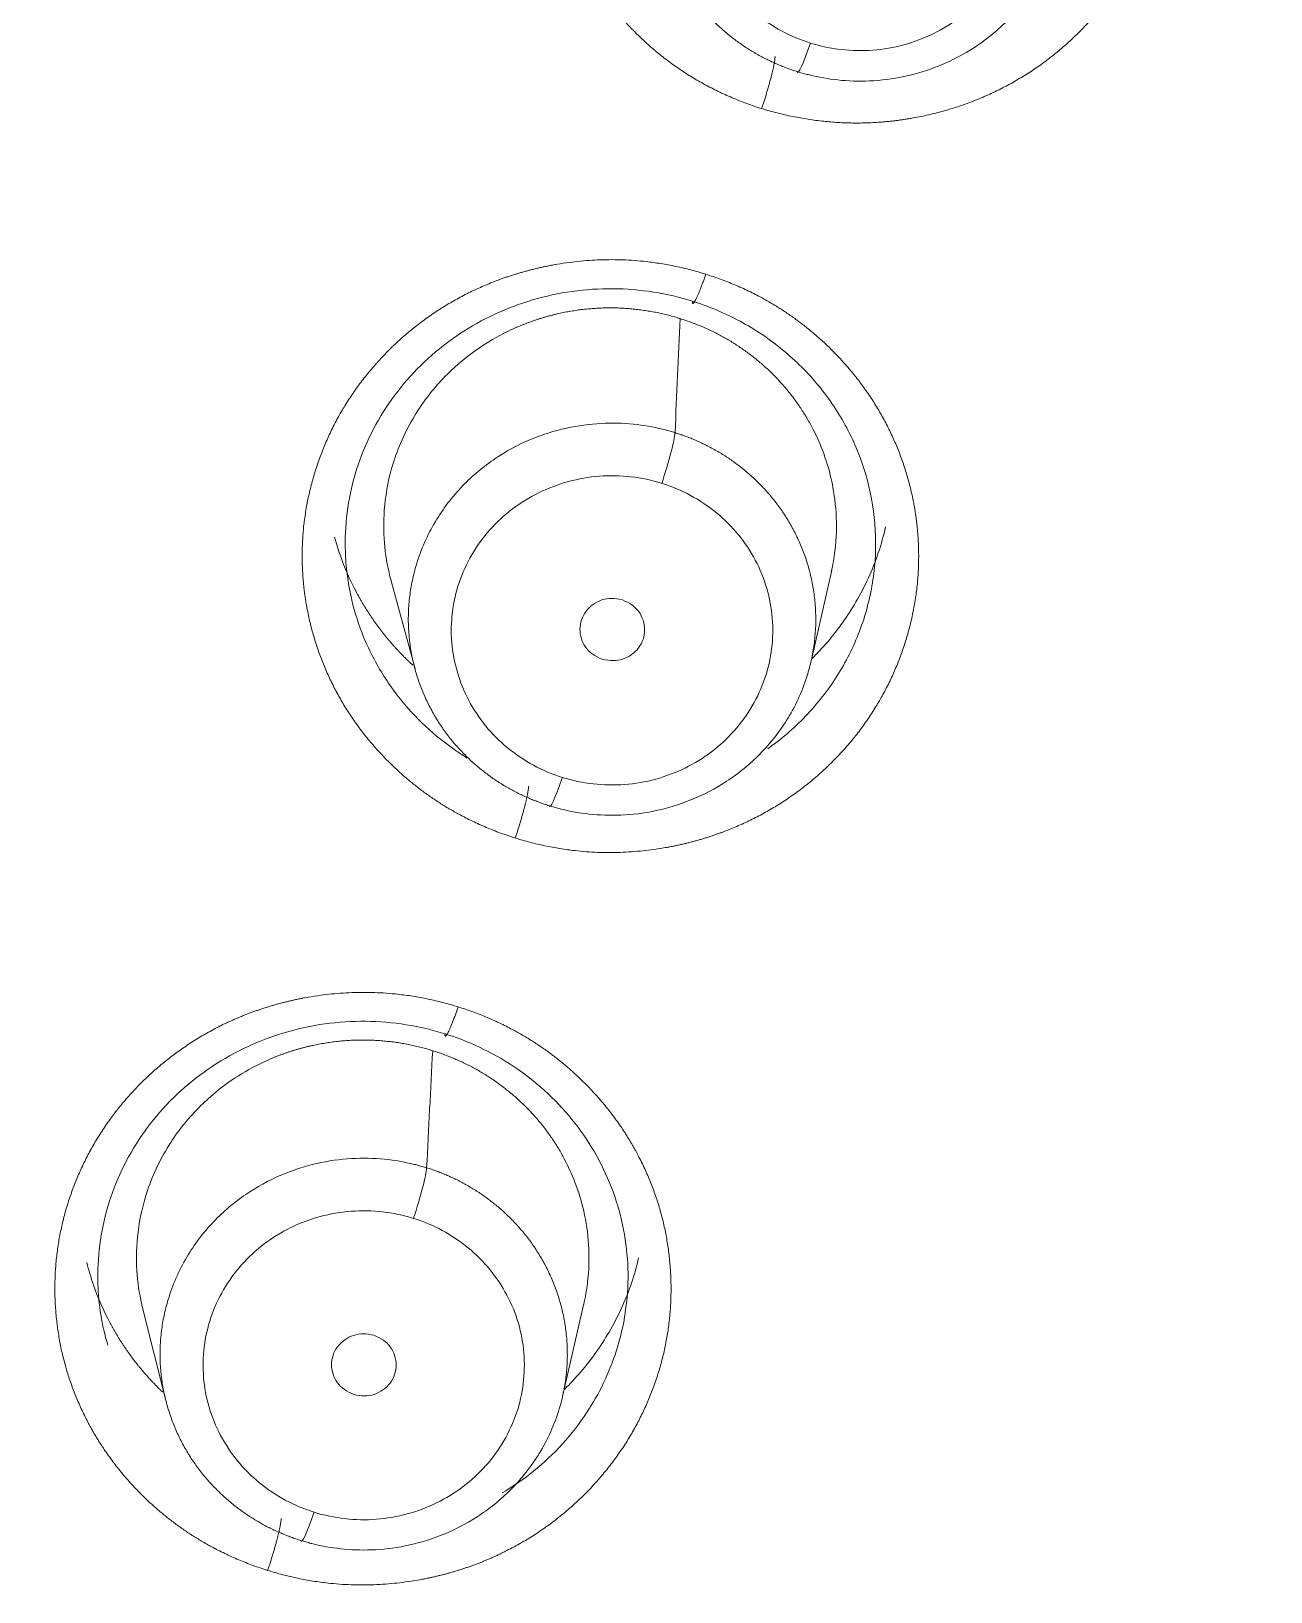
# Model space of a CAD drawing. Extents: x 6534 to 7663, y 0 to 827.
# Drawn here: x 7111.2 to 7119.83, y 561.95 to 572.82 of the extents above; entities that cross this region are included whole.
import ezdxf

# ---------------------------------------------------------------- set-up
doc = ezdxf.new("R2010")
doc.units = 0
doc.header["$LTSCALE"] = 30
doc.header["$MEASUREMENT"] = 0
doc.layers.add('1', color=7, linetype='CONTINUOUS')

msp = doc.modelspace()

# ---------------------------------------------------------------- linework, layer by layer
at = {"layer": '1', "color": 7, "linetype": 'Continuous', "lineweight": 18}
for p, q in [((7116.629, 568.429), (7116.773, 569.064)), ((7113.7, 569.005), (7113.871, 568.375)), ((7111.973, 563.927), (7112.135, 563.282)), ((7114.898, 563.308), (7115.047, 563.956))]:
    msp.add_line(p, q, dxfattribs=at)
for centre, major_axis, ratio, start_param, end_param in [((7103.394, 533.921), (62.577, 0), 0.961466, 0, 3.141593), ((7103.394, 533.307), (-60.5, 0), 0.961466, 2.420581, 4.712389), ((7103.394, 533.445), (60, 0), 0.961466, 4.72417, 7.853982), ((7103.394, 533.445), (-59.925, 0), 0.961466, 1.570796, 4.712389), ((7116.625, 572.816), (-0.09, -0.286), 0.085122, 6.115245, 7.588135), ((7115.589, 569.75), (0.089, 0.286), 0.08496, 4.446996, 5.972592), ((7114.897, 567.703), (-0.089, -0.286), 0.085009, 6.097638, 7.588337), ((7113.86, 564.632), (0.089, 0.286), 0.084931, 4.446928, 5.963911), ((7113.168, 562.586), (-0.089, -0.286), 0.084982, 6.088857, 7.588386)]:
    msp.add_ellipse(centre, major_axis=major_axis, ratio=ratio, start_param=start_param, end_param=end_param, dxfattribs=at)
at = {"layer": '1', "color": 7, "linetype": 'Continuous', "lineweight": 13}
for centre, major_axis, start_param, end_param in [((7103.394, 533.601), (61.963, 0), 0.423959, 1.570796), ((7103.394, 533.307), (-59.425, 0), 1.570796, 4.70194), ((7103.394, 533.307), (-57.948, 0), 1.579187, 4.712389), ((7103.394, 533.352), (57.403, 0), 4.721079, 7.853982)]:
    msp.add_ellipse(centre, major_axis=major_axis, ratio=0.961466, start_param=start_param, end_param=end_param, dxfattribs=at)
at = {"layer": '1', "color": 7, "linetype": 'Continuous', "lineweight": 18}
for points, knots in [([(7162.466, 559.736), (7161.796, 561.514), (7160.382, 564.782), (7157.985, 569.178), (7155.644, 572.778), (7153.422, 575.751), (7150.779, 578.903), (7147.145, 582.654), (7141.876, 587.1), (7135.646, 591.181), (7128.661, 594.628), (7121.183, 597.282), (7112.632, 599.126), (7106.586, 599.565), (7103.394, 599.567)], [0, 0, 0, 0, 0.07653, 0.143833, 0.201258, 0.248805, 0.292455, 0.365644, 0.456731, 0.565701, 0.659195, 0.762747, 0.87635, 1, 1, 1, 1]), ([(7166.294, 539.074), (7166.294, 540.248), (7166.258, 541.41), (7166.12, 543.707), (7166.018, 544.842), (7165.75, 547.082), (7165.585, 548.187), (7165.197, 550.363), (7164.975, 551.435), (7164.475, 553.544), (7164.199, 554.581), (7163.597, 556.617), (7163.271, 557.616), (7162.575, 559.575), (7161.835, 561.496), (7160.604, 564.256), (7159.265, 566.892), (7157.831, 569.404), (7156.313, 571.788), (7154.724, 574.047), (7153.075, 576.18), (7151.377, 578.188), (7150.219, 579.446), (7149.343, 580.359), (7148.903, 580.808), (7148.387, 581.319), (7148.129, 581.571), (7147.999, 581.696), (7147.935, 581.759), (7147.902, 581.79), (7147.886, 581.805), (7147.878, 581.813), (7147.874, 581.817), (7147.872, 581.819), (7147.871, 581.82), (7147.871, 581.82), (7147.87, 581.821), (7147.87, 581.821), (7146.369, 583.264), (7144.797, 584.628), (7141.532, 587.19), (7139.839, 588.386), (7136.351, 590.604), (7134.557, 591.624), (7130.886, 593.484), (7129.01, 594.323), (7125.197, 595.814), (7123.26, 596.467), (7119.345, 597.585), (7117.367, 598.05), (7113.39, 598.792), (7111.39, 599.069), (7107.389, 599.438), (7105.388, 599.529), (7103.394, 599.529)], [0, 0, 0, 0, 0.03125, 0.03125, 0.0625, 0.0625, 0.09375, 0.09375, 0.125, 0.125, 0.15625, 0.15625, 0.1875, 0.1875, 0.21875, 0.25, 0.28125, 0.3125, 0.34375, 0.375, 0.40625, 0.4375, 0.46875, 0.46875, 0.484375, 0.492187, 0.496094, 0.498047, 0.499023, 0.499512, 0.499756, 0.499878, 0.499939, 0.499969, 0.499985, 0.499992, 0.499992, 0.5, 0.5, 0.5625, 0.5625, 0.625, 0.625, 0.6875, 0.6875, 0.75, 0.75, 0.8125, 0.8125, 0.875, 0.875, 0.9375, 0.9375, 1, 1, 1, 1]), ([(7117.411, 575.138), (7117.405, 575.14), (7117.394, 575.143), (7117.377, 575.148), (7117.36, 575.153), (7117.343, 575.158), (7117.266, 575.177), (7117.119, 575.203), (7116.894, 575.209), (7116.652, 575.177), (7116.4, 575.098), (7116.151, 574.964), (7115.921, 574.772), (7115.728, 574.521), (7115.633, 574.306), (7115.593, 574.163), (7115.58, 574.107), (7115.57, 574.052), (7115.562, 573.997), (7115.556, 573.942), (7115.553, 573.887), (7115.552, 573.833), (7115.553, 573.779), (7115.556, 573.726), (7115.562, 573.673), (7115.569, 573.622), (7115.579, 573.571), (7115.59, 573.521), (7115.603, 573.472), (7115.618, 573.423), (7115.634, 573.376), (7115.652, 573.33), (7115.672, 573.286), (7115.693, 573.242), (7115.715, 573.199), (7115.738, 573.158), (7115.763, 573.118), (7115.789, 573.079), (7115.815, 573.042), (7115.843, 573.006), (7115.872, 572.971), (7115.901, 572.937), (7115.932, 572.905), (7115.962, 572.874), (7115.994, 572.844), (7116.026, 572.816), (7116.058, 572.789), (7116.091, 572.763), (7116.125, 572.738), (7116.158, 572.715), (7116.192, 572.693), (7116.226, 572.672), (7116.26, 572.652), (7116.294, 572.634), (7116.329, 572.616), (7116.363, 572.6), (7116.397, 572.585), (7116.431, 572.571), (7116.465, 572.558), (7116.499, 572.546), (7116.522, 572.539), (7116.533, 572.535)], [0, 0, 0, 0, 0.003927, 0.007866, 0.011819, 0.015784, 0.019761, 0.065641, 0.115909, 0.170562, 0.229596, 0.293008, 0.360794, 0.432949, 0.509466, 0.522824, 0.536063, 0.549181, 0.56218, 0.575059, 0.587818, 0.600457, 0.612977, 0.625376, 0.637656, 0.649816, 0.661856, 0.673777, 0.685577, 0.697258, 0.708819, 0.72026, 0.731582, 0.742784, 0.753866, 0.764828, 0.775671, 0.786394, 0.796997, 0.80748, 0.817844, 0.828089, 0.838213, 0.848218, 0.858103, 0.867869, 0.877515, 0.887041, 0.896448, 0.905735, 0.914902, 0.92395, 0.932878, 0.941687, 0.950376, 0.958946, 0.967396, 0.975726, 0.983937, 0.992028, 1, 1, 1, 1]), ([(7116.533, 572.535), (7116.539, 572.533), (7116.55, 572.53), (7116.567, 572.525), (7116.584, 572.52), (7116.601, 572.516), (7116.677, 572.497), (7116.821, 572.471), (7117.043, 572.464), (7117.284, 572.495), (7117.536, 572.572), (7117.786, 572.704), (7118.018, 572.896), (7118.214, 573.149), (7118.311, 573.367), (7118.351, 573.511), (7118.364, 573.566), (7118.374, 573.622), (7118.382, 573.677), (7118.388, 573.733), (7118.391, 573.787), (7118.392, 573.842), (7118.391, 573.896), (7118.387, 573.949), (7118.382, 574.002), (7118.374, 574.053), (7118.365, 574.104), (7118.354, 574.154), (7118.34, 574.204), (7118.326, 574.252), (7118.309, 574.299), (7118.291, 574.345), (7118.271, 574.39), (7118.25, 574.433), (7118.228, 574.476), (7118.205, 574.517), (7118.18, 574.557), (7118.154, 574.596), (7118.127, 574.633), (7118.099, 574.669), (7118.071, 574.704), (7118.041, 574.738), (7118.011, 574.77), (7117.98, 574.801), (7117.949, 574.831), (7117.917, 574.859), (7117.884, 574.886), (7117.851, 574.912), (7117.818, 574.936), (7117.785, 574.959), (7117.751, 574.981), (7117.717, 575.002), (7117.683, 575.022), (7117.649, 575.04), (7117.614, 575.057), (7117.58, 575.074), (7117.546, 575.089), (7117.512, 575.103), (7117.478, 575.116), (7117.445, 575.128), (7117.422, 575.135), (7117.411, 575.138)], [0, 0, 0, 0, 0.004015, 0.007996, 0.011942, 0.015855, 0.019734, 0.064711, 0.114332, 0.168596, 0.227502, 0.291049, 0.359234, 0.432056, 0.509512, 0.522904, 0.536174, 0.549324, 0.562352, 0.575259, 0.588045, 0.600709, 0.613253, 0.625675, 0.637976, 0.650156, 0.662214, 0.674151, 0.685967, 0.697662, 0.709235, 0.720687, 0.732018, 0.743227, 0.754315, 0.765282, 0.776127, 0.786851, 0.797454, 0.807935, 0.818295, 0.828533, 0.838651, 0.848646, 0.858521, 0.868274, 0.877905, 0.887415, 0.896804, 0.906072, 0.915218, 0.924242, 0.933145, 0.941927, 0.950588, 0.959127, 0.967544, 0.97584, 0.984015, 0.992068, 1, 1, 1, 1]), ([(7113.586, 568.443), (7113.549, 568.513), (7113.442, 568.752), (7113.357, 569.191), (7113.426, 569.739), (7113.665, 570.24), (7114.05, 570.649), (7114.546, 570.926), (7115.106, 571.047), (7115.533, 571.012), (7115.76, 570.95), (7115.803, 570.936)], [0, 0, 0, 0, 0.0562, 0.186491, 0.316809, 0.44711, 0.577443, 0.707677, 0.838003, 0.968648, 1, 1, 1, 1]), ([(7113.704, 568.992), (7113.699, 569.011), (7113.675, 569.106), (7113.648, 569.293), (7113.656, 569.562), (7113.726, 569.868), (7113.871, 570.169), (7114.078, 570.423), (7114.295, 570.603), (7114.45, 570.694), (7114.534, 570.734), (7114.554, 570.743), (7114.573, 570.752), (7114.593, 570.761), (7114.614, 570.769), (7114.634, 570.777), (7114.654, 570.785), (7114.675, 570.793), (7114.695, 570.8), (7114.716, 570.807), (7114.736, 570.813), (7114.757, 570.82), (7114.778, 570.826), (7114.799, 570.832), (7114.82, 570.837), (7114.841, 570.843), (7114.862, 570.848), (7114.883, 570.852), (7114.904, 570.857), (7114.925, 570.861), (7114.946, 570.865), (7114.967, 570.868), (7114.989, 570.872), (7115.01, 570.875), (7115.031, 570.878), (7115.052, 570.88), (7115.074, 570.882), (7115.095, 570.884), (7115.116, 570.886), (7115.138, 570.887), (7115.159, 570.888), (7115.18, 570.889), (7115.201, 570.889), (7115.223, 570.89), (7115.244, 570.89), (7115.265, 570.889), (7115.286, 570.889), (7115.307, 570.888), (7115.328, 570.887), (7115.349, 570.885), (7115.37, 570.884), (7115.391, 570.882), (7115.412, 570.879), (7115.433, 570.877), (7115.454, 570.874), (7115.475, 570.871), (7115.495, 570.868), (7115.516, 570.864), (7115.536, 570.861), (7115.557, 570.857), (7115.577, 570.852), (7115.597, 570.848), (7115.617, 570.843), (7115.638, 570.838), (7115.658, 570.833), (7115.677, 570.827), (7115.697, 570.821), (7115.71, 570.817), (7115.717, 570.815)], [0, 0, 0, 0, 0.0175, 0.090945, 0.173657, 0.265621, 0.378999, 0.477952, 0.562465, 0.632527, 0.639069, 0.645603, 0.65213, 0.65865, 0.665163, 0.671668, 0.678166, 0.684657, 0.691141, 0.697617, 0.704086, 0.710548, 0.717003, 0.72345, 0.72989, 0.736323, 0.742749, 0.749168, 0.755579, 0.761983, 0.76838, 0.774769, 0.781152, 0.787527, 0.793895, 0.800256, 0.806609, 0.812956, 0.819295, 0.825627, 0.831951, 0.838269, 0.844579, 0.850882, 0.857178, 0.863467, 0.869749, 0.876023, 0.88229, 0.88855, 0.894803, 0.901048, 0.907286, 0.913518, 0.919742, 0.925958, 0.932168, 0.93837, 0.944566, 0.950754, 0.956935, 0.963108, 0.969275, 0.975434, 0.981586, 0.987731, 0.993869, 1, 1, 1, 1]), ([(7115.803, 570.936), (7115.918, 570.9), (7116.029, 570.853), (7116.24, 570.74), (7116.34, 570.673), (7116.523, 570.522), (7116.608, 570.438), (7116.757, 570.256), (7116.823, 570.157), (7116.933, 569.95), (7116.977, 569.842), (7117.043, 569.618), (7117.064, 569.503), (7117.083, 569.272), (7117.081, 569.155), (7117.052, 568.924), (7117.026, 568.81), (7116.989, 568.7)], [0, 0, 0, 0, 0.125, 0.125, 0.25, 0.25, 0.375, 0.375, 0.5, 0.5, 0.625, 0.625, 0.75, 0.75, 0.875, 0.875, 1, 1, 1, 1]), ([(7115.717, 570.815), (7115.729, 570.811), (7115.754, 570.804), (7115.79, 570.791), (7115.826, 570.777), (7115.862, 570.763), (7115.898, 570.747), (7115.933, 570.731), (7115.968, 570.713), (7116.002, 570.695), (7116.036, 570.676), (7116.07, 570.657), (7116.103, 570.636), (7116.136, 570.615), (7116.168, 570.592), (7116.199, 570.569), (7116.231, 570.545), (7116.261, 570.52), (7116.291, 570.495), (7116.32, 570.469), (7116.349, 570.441), (7116.377, 570.414), (7116.404, 570.385), (7116.431, 570.356), (7116.457, 570.326), (7116.482, 570.295), (7116.506, 570.264), (7116.53, 570.232), (7116.552, 570.199), (7116.574, 570.165), (7116.595, 570.132), (7116.615, 570.097), (7116.657, 570.021), (7116.716, 569.891), (7116.777, 569.691), (7116.811, 569.454), (7116.805, 569.236), (7116.781, 569.099), (7116.77, 569.051)], [0, 0, 0, 0, 0.016677, 0.033391, 0.050141, 0.066928, 0.083751, 0.10061, 0.117506, 0.134439, 0.151407, 0.168413, 0.185455, 0.202533, 0.219649, 0.2368, 0.253988, 0.271213, 0.288475, 0.305773, 0.323108, 0.340479, 0.357887, 0.375332, 0.392813, 0.410332, 0.427887, 0.445478, 0.463107, 0.480772, 0.498474, 0.516213, 0.533988, 0.61379, 0.707046, 0.813753, 0.933908, 1, 1, 1, 1]), ([(7115.682, 570.021), (7115.676, 570.022), (7115.665, 570.026), (7115.648, 570.031), (7115.631, 570.036), (7115.614, 570.04), (7115.536, 570.06), (7115.387, 570.086), (7115.161, 570.091), (7114.918, 570.058), (7114.666, 569.978), (7114.419, 569.845), (7114.19, 569.653), (7113.999, 569.403), (7113.904, 569.189), (7113.865, 569.047), (7113.852, 568.992), (7113.842, 568.937), (7113.834, 568.881), (7113.828, 568.826), (7113.825, 568.772), (7113.824, 568.718), (7113.825, 568.664), (7113.829, 568.611), (7113.834, 568.559), (7113.842, 568.507), (7113.851, 568.456), (7113.862, 568.406), (7113.875, 568.357), (7113.89, 568.309), (7113.907, 568.262), (7113.925, 568.216), (7113.944, 568.172), (7113.965, 568.128), (7113.987, 568.086), (7114.011, 568.044), (7114.035, 568.004), (7114.061, 567.966), (7114.088, 567.928), (7114.116, 567.892), (7114.144, 567.857), (7114.174, 567.824), (7114.204, 567.792), (7114.235, 567.761), (7114.266, 567.731), (7114.298, 567.703), (7114.331, 567.676), (7114.364, 567.65), (7114.397, 567.625), (7114.43, 567.602), (7114.464, 567.58), (7114.498, 567.559), (7114.532, 567.54), (7114.566, 567.521), (7114.601, 567.504), (7114.635, 567.488), (7114.669, 567.473), (7114.703, 567.459), (7114.737, 567.446), (7114.771, 567.434), (7114.794, 567.426), (7114.805, 567.423)], [0, 0, 0, 0, 0.00393, 0.007893, 0.011888, 0.015916, 0.019977, 0.066371, 0.117001, 0.171866, 0.230962, 0.294285, 0.361833, 0.433602, 0.509587, 0.522943, 0.536179, 0.549296, 0.562292, 0.575169, 0.587926, 0.600564, 0.613081, 0.625479, 0.637757, 0.649915, 0.661953, 0.673871, 0.68567, 0.697349, 0.708908, 0.720347, 0.731667, 0.742867, 0.753947, 0.764907, 0.775747, 0.786468, 0.797069, 0.80755, 0.817912, 0.828154, 0.838276, 0.848278, 0.85816, 0.867923, 0.877566, 0.88709, 0.896493, 0.905777, 0.914942, 0.923986, 0.932911, 0.941716, 0.950401, 0.958967, 0.967413, 0.975739, 0.983946, 0.992033, 1, 1, 1, 1]), ([(7114.805, 567.423), (7114.811, 567.421), (7114.822, 567.417), (7114.84, 567.412), (7114.857, 567.408), (7114.873, 567.403), (7114.948, 567.384), (7115.091, 567.359), (7115.311, 567.352), (7115.551, 567.381), (7115.802, 567.458), (7116.053, 567.589), (7116.287, 567.78), (7116.484, 568.033), (7116.582, 568.252), (7116.622, 568.396), (7116.635, 568.452), (7116.645, 568.507), (7116.653, 568.562), (7116.658, 568.618), (7116.662, 568.672), (7116.663, 568.726), (7116.661, 568.78), (7116.658, 568.833), (7116.652, 568.886), (7116.645, 568.937), (7116.635, 568.988), (7116.624, 569.038), (7116.611, 569.087), (7116.596, 569.135), (7116.58, 569.182), (7116.562, 569.228), (7116.542, 569.273), (7116.521, 569.317), (7116.499, 569.359), (7116.475, 569.4), (7116.451, 569.44), (7116.425, 569.479), (7116.398, 569.516), (7116.37, 569.552), (7116.342, 569.587), (7116.312, 569.621), (7116.282, 569.653), (7116.251, 569.684), (7116.22, 569.713), (7116.188, 569.742), (7116.155, 569.769), (7116.122, 569.794), (7116.089, 569.819), (7116.056, 569.842), (7116.022, 569.864), (7115.988, 569.885), (7115.954, 569.904), (7115.92, 569.923), (7115.885, 569.94), (7115.851, 569.956), (7115.817, 569.971), (7115.783, 569.985), (7115.749, 569.998), (7115.716, 570.01), (7115.693, 570.017), (7115.682, 570.021)], [0, 0, 0, 0, 0.004118, 0.008173, 0.012166, 0.016096, 0.019964, 0.064381, 0.113599, 0.167617, 0.226431, 0.29004, 0.358441, 0.431629, 0.509603, 0.522984, 0.536244, 0.549383, 0.562401, 0.575299, 0.588075, 0.600731, 0.613266, 0.62568, 0.637973, 0.650145, 0.662197, 0.674127, 0.685937, 0.697626, 0.709194, 0.720641, 0.731967, 0.743172, 0.754257, 0.76522, 0.776062, 0.786784, 0.797385, 0.807864, 0.818223, 0.828461, 0.838578, 0.848574, 0.858449, 0.868203, 0.877836, 0.887348, 0.89674, 0.90601, 0.915159, 0.924188, 0.933095, 0.941882, 0.950547, 0.959092, 0.967515, 0.975818, 0.984, 0.99206, 1, 1, 1, 1]), ([(7116.634, 568.446), (7116.673, 568.484), (7116.788, 568.607), (7116.958, 568.847), (7117.084, 569.123), (7117.135, 569.304), (7117.149, 569.365)], [0, 0, 0, 0, 0.151427, 0.468591, 0.821216, 1, 1, 1, 1]), ([(7113.311, 569.294), (7113.322, 569.252), (7113.363, 569.12), (7113.422, 568.986), (7113.474, 568.888), (7113.486, 568.868), (7113.497, 568.847), (7113.509, 568.827), (7113.522, 568.807), (7113.534, 568.787), (7113.547, 568.767), (7113.56, 568.747), (7113.573, 568.728), (7113.586, 568.709), (7113.6, 568.689), (7113.614, 568.671), (7113.628, 568.652), (7113.642, 568.633), (7113.656, 568.615), (7113.671, 568.597), (7113.686, 568.579), (7113.701, 568.561), (7113.717, 568.543), (7113.732, 568.526), (7113.748, 568.509), (7113.764, 568.492), (7113.78, 568.475), (7113.796, 568.458), (7113.813, 568.442), (7113.829, 568.426), (7113.844, 568.412), (7113.853, 568.404), (7113.856, 568.401)], [0, 0, 0, 0, 0.122262, 0.392898, 0.415242, 0.437561, 0.459854, 0.482123, 0.504365, 0.526583, 0.548775, 0.570942, 0.593083, 0.615199, 0.63729, 0.659355, 0.681395, 0.703409, 0.725398, 0.747361, 0.7693, 0.791212, 0.8131, 0.834962, 0.856798, 0.878609, 0.900395, 0.922155, 0.94389, 0.965599, 0.987283, 1, 1, 1, 1]), ([(7111.731, 563.667), (7111.69, 563.805), (7111.638, 564.13), (7111.704, 564.639), (7111.942, 565.14), (7112.327, 565.548), (7112.823, 565.825), (7113.383, 565.946), (7113.81, 565.91), (7114.036, 565.848), (7114.079, 565.835)], [0, 0, 0, 0, 0.112676, 0.254826, 0.396956, 0.539128, 0.681203, 0.82339, 0.965936, 1, 1, 1, 1]), ([(7111.975, 563.921), (7111.972, 563.931), (7111.952, 564.018), (7111.926, 564.195), (7111.934, 564.464), (7112.004, 564.77), (7112.149, 565.071), (7112.356, 565.325), (7112.573, 565.505), (7112.728, 565.595), (7112.811, 565.635), (7112.831, 565.645), (7112.851, 565.654), (7112.871, 565.662), (7112.891, 565.671), (7112.911, 565.679), (7112.932, 565.687), (7112.952, 565.694), (7112.973, 565.701), (7112.993, 565.708), (7113.014, 565.715), (7113.035, 565.721), (7113.055, 565.728), (7113.076, 565.733), (7113.097, 565.739), (7113.118, 565.744), (7113.139, 565.749), (7113.16, 565.754), (7113.181, 565.758), (7113.202, 565.763), (7113.223, 565.766), (7113.245, 565.77), (7113.266, 565.773), (7113.287, 565.776), (7113.308, 565.779), (7113.33, 565.782), (7113.351, 565.784), (7113.372, 565.786), (7113.393, 565.787), (7113.415, 565.789), (7113.436, 565.79), (7113.457, 565.79), (7113.479, 565.791), (7113.5, 565.791), (7113.521, 565.791), (7113.542, 565.791), (7113.563, 565.79), (7113.584, 565.789), (7113.606, 565.788), (7113.627, 565.787), (7113.648, 565.785), (7113.668, 565.783), (7113.689, 565.781), (7113.71, 565.779), (7113.731, 565.776), (7113.752, 565.773), (7113.772, 565.77), (7113.793, 565.766), (7113.813, 565.762), (7113.834, 565.758), (7113.854, 565.754), (7113.874, 565.749), (7113.895, 565.745), (7113.915, 565.74), (7113.935, 565.734), (7113.954, 565.729), (7113.974, 565.723), (7113.987, 565.719), (7113.994, 565.717)], [0, 0, 0, 0, 0.009193, 0.083251, 0.166652, 0.259385, 0.373721, 0.473511, 0.558735, 0.629379, 0.635976, 0.642566, 0.649148, 0.655723, 0.662291, 0.668852, 0.675405, 0.681952, 0.68849, 0.695022, 0.701546, 0.708063, 0.714573, 0.721076, 0.727571, 0.734059, 0.74054, 0.747013, 0.753479, 0.759938, 0.76639, 0.772834, 0.779271, 0.785701, 0.792124, 0.798539, 0.804947, 0.811348, 0.817742, 0.824128, 0.830507, 0.836879, 0.843243, 0.8496, 0.855951, 0.862293, 0.868629, 0.874957, 0.881278, 0.887592, 0.893898, 0.900198, 0.90649, 0.912774, 0.919052, 0.925322, 0.931585, 0.937841, 0.944089, 0.950331, 0.956565, 0.962791, 0.969011, 0.975223, 0.981428, 0.987626, 0.993817, 1, 1, 1, 1]), ([(7114.079, 565.835), (7114.086, 565.833), (7114.266, 565.775), (7114.605, 565.608), (7115.009, 565.228), (7115.278, 564.742), (7115.383, 564.201), (7115.333, 563.814), (7115.271, 563.62), (7115.264, 563.599)], [0, 0, 0, 0, 0.008012, 0.195761, 0.390489, 0.585869, 0.781135, 0.976429, 1, 1, 1, 1]), ([(7113.994, 565.717), (7114.006, 565.713), (7114.031, 565.705), (7114.067, 565.692), (7114.103, 565.679), (7114.139, 565.664), (7114.174, 565.649), (7114.21, 565.632), (7114.245, 565.615), (7114.279, 565.597), (7114.313, 565.578), (7114.347, 565.558), (7114.38, 565.538), (7114.412, 565.516), (7114.445, 565.494), (7114.476, 565.471), (7114.507, 565.447), (7114.538, 565.422), (7114.568, 565.397), (7114.597, 565.37), (7114.626, 565.343), (7114.654, 565.315), (7114.681, 565.287), (7114.708, 565.257), (7114.734, 565.227), (7114.759, 565.197), (7114.783, 565.165), (7114.806, 565.133), (7114.829, 565.101), (7114.851, 565.067), (7114.872, 565.033), (7114.892, 564.999), (7114.933, 564.923), (7114.993, 564.793), (7115.054, 564.593), (7115.088, 564.357), (7115.081, 564.136), (7115.057, 563.998), (7115.046, 563.949)], [0, 0, 0, 0, 0.016645, 0.033327, 0.050045, 0.0668, 0.083591, 0.100418, 0.117282, 0.134182, 0.151119, 0.168092, 0.185102, 0.202148, 0.21923, 0.236349, 0.253505, 0.270697, 0.287925, 0.30519, 0.322491, 0.339829, 0.357203, 0.374614, 0.392061, 0.409545, 0.427066, 0.444623, 0.462216, 0.479846, 0.497513, 0.515216, 0.532956, 0.612579, 0.705636, 0.812123, 0.932032, 1, 1, 1, 1]), ([(7113.952, 564.901), (7113.947, 564.903), (7113.936, 564.906), (7113.919, 564.911), (7113.902, 564.916), (7113.884, 564.921), (7113.804, 564.941), (7113.653, 564.967), (7113.424, 564.972), (7113.179, 564.937), (7112.928, 564.855), (7112.682, 564.72), (7112.456, 564.529), (7112.268, 564.281), (7112.175, 564.069), (7112.136, 563.929), (7112.123, 563.874), (7112.113, 563.819), (7112.105, 563.763), (7112.099, 563.709), (7112.096, 563.654), (7112.095, 563.6), (7112.096, 563.546), (7112.1, 563.493), (7112.105, 563.441), (7112.113, 563.389), (7112.122, 563.339), (7112.133, 563.289), (7112.147, 563.24), (7112.161, 563.192), (7112.178, 563.145), (7112.196, 563.099), (7112.215, 563.054), (7112.236, 563.011), (7112.258, 562.968), (7112.282, 562.927), (7112.306, 562.887), (7112.332, 562.849), (7112.359, 562.811), (7112.387, 562.775), (7112.415, 562.74), (7112.445, 562.707), (7112.475, 562.675), (7112.506, 562.644), (7112.537, 562.614), (7112.569, 562.586), (7112.602, 562.559), (7112.634, 562.533), (7112.668, 562.509), (7112.701, 562.485), (7112.735, 562.463), (7112.769, 562.443), (7112.803, 562.423), (7112.837, 562.404), (7112.871, 562.387), (7112.906, 562.371), (7112.94, 562.356), (7112.974, 562.342), (7113.008, 562.329), (7113.042, 562.317), (7113.064, 562.31), (7113.076, 562.306)], [0, 0, 0, 0, 0.003868, 0.007805, 0.01181, 0.015885, 0.020029, 0.06745, 0.118813, 0.174115, 0.233353, 0.296526, 0.36363, 0.434662, 0.50962, 0.522975, 0.53621, 0.549326, 0.562321, 0.575197, 0.587953, 0.600589, 0.613106, 0.625503, 0.637779, 0.649937, 0.661974, 0.673892, 0.68569, 0.697368, 0.708926, 0.720365, 0.731684, 0.742883, 0.753963, 0.764922, 0.775762, 0.786482, 0.797083, 0.807563, 0.817924, 0.828166, 0.838287, 0.848289, 0.858171, 0.867933, 0.877576, 0.887098, 0.896502, 0.905785, 0.914948, 0.923992, 0.932917, 0.941721, 0.950406, 0.958971, 0.967416, 0.975742, 0.983947, 0.992034, 1, 1, 1, 1]), ([(7113.076, 562.306), (7113.082, 562.304), (7113.093, 562.301), (7113.111, 562.296), (7113.128, 562.291), (7113.145, 562.286), (7113.218, 562.268), (7113.358, 562.243), (7113.574, 562.235), (7113.812, 562.263), (7114.063, 562.337), (7114.315, 562.466), (7114.552, 562.658), (7114.752, 562.912), (7114.851, 563.133), (7114.892, 563.279), (7114.904, 563.334), (7114.915, 563.389), (7114.923, 563.445), (7114.928, 563.499), (7114.932, 563.554), (7114.932, 563.608), (7114.931, 563.662), (7114.928, 563.715), (7114.922, 563.767), (7114.915, 563.819), (7114.905, 563.87), (7114.894, 563.92), (7114.881, 563.969), (7114.866, 564.017), (7114.85, 564.064), (7114.831, 564.109), (7114.812, 564.154), (7114.791, 564.198), (7114.769, 564.24), (7114.745, 564.281), (7114.721, 564.321), (7114.695, 564.36), (7114.668, 564.397), (7114.64, 564.433), (7114.612, 564.468), (7114.582, 564.502), (7114.552, 564.534), (7114.521, 564.565), (7114.49, 564.594), (7114.458, 564.622), (7114.425, 564.649), (7114.392, 564.675), (7114.359, 564.7), (7114.326, 564.723), (7114.292, 564.745), (7114.258, 564.765), (7114.224, 564.785), (7114.19, 564.803), (7114.156, 564.821), (7114.122, 564.837), (7114.087, 564.852), (7114.053, 564.866), (7114.02, 564.879), (7113.986, 564.891), (7113.963, 564.898), (7113.952, 564.901)], [0, 0, 0, 0, 0.004261, 0.008394, 0.012398, 0.016275, 0.020023, 0.063384, 0.111848, 0.165412, 0.224073, 0.287827, 0.356671, 0.430601, 0.509612, 0.522989, 0.536245, 0.54938, 0.562395, 0.575289, 0.588062, 0.600715, 0.613247, 0.625658, 0.637949, 0.650118, 0.662167, 0.674096, 0.685904, 0.697591, 0.709157, 0.720602, 0.731927, 0.743131, 0.754215, 0.765177, 0.776019, 0.78674, 0.797341, 0.80782, 0.818179, 0.828417, 0.838535, 0.848532, 0.858408, 0.868163, 0.877797, 0.887311, 0.896704, 0.905976, 0.915128, 0.924158, 0.933068, 0.941857, 0.950526, 0.959073, 0.9675, 0.975806, 0.983992, 0.992056, 1, 1, 1, 1]), ([(7114.912, 563.358), (7114.952, 563.397), (7115.068, 563.522), (7115.239, 563.763), (7115.364, 564.036), (7115.415, 564.215), (7115.428, 564.275)], [0, 0, 0, 0, 0.156809, 0.474128, 0.826773, 1, 1, 1, 1]), ([(7111.585, 564.241), (7111.598, 564.189), (7111.641, 564.046), (7111.704, 563.901), (7111.757, 563.803), (7111.768, 563.783), (7111.78, 563.762), (7111.792, 563.742), (7111.804, 563.722), (7111.816, 563.702), (7111.829, 563.682), (7111.842, 563.662), (7111.855, 563.643), (7111.868, 563.624), (7111.882, 563.605), (7111.896, 563.586), (7111.91, 563.567), (7111.924, 563.548), (7111.939, 563.53), (7111.953, 563.512), (7111.968, 563.494), (7111.983, 563.476), (7111.999, 563.459), (7112.014, 563.441), (7112.03, 563.424), (7112.046, 563.407), (7112.062, 563.39), (7112.078, 563.374), (7112.095, 563.357), (7112.106, 563.346), (7112.112, 563.34), (7112.113, 563.34)], [0, 0, 0, 0, 0.153993, 0.425391, 0.447738, 0.470061, 0.492359, 0.514632, 0.536881, 0.559105, 0.581304, 0.603479, 0.625629, 0.647754, 0.669855, 0.691931, 0.713983, 0.73601, 0.758012, 0.77999, 0.801943, 0.823871, 0.845775, 0.867654, 0.889508, 0.911338, 0.933143, 0.954924, 0.976679, 0.998411, 1, 1, 1, 1])]:
    msp.add_open_spline(points, degree=3, knots=knots, dxfattribs=at)
at = {"layer": '1', "color": 7, "linetype": 'Continuous', "lineweight": 13}
for points, degree, knots in [([(7116.285, 572.277), (7115.875, 572.408), (7115.56, 572.667), (7115.4, 572.799), (7115.133, 573.122), (7114.843, 573.664), (7114.809, 574.08), (7114.775, 574.499), (7114.91, 574.891), (7115.044, 575.28), (7115.325, 575.593), (7115.603, 575.903), (7115.983, 576.088), (7116.17, 576.178), (7116.577, 576.287), (7116.787, 576.303), (7117.197, 576.334), (7117.614, 576.208)], 2, [0, 0, 0, 0.125, 0.125, 0.1875, 0.25, 0.375, 0.375, 0.5, 0.5, 0.625, 0.625, 0.75, 0.75, 0.8125, 0.875, 0.875, 1, 1, 1]), ([(7117.614, 576.208), (7118.024, 576.077), (7118.339, 575.818), (7118.499, 575.686), (7118.766, 575.364), (7119.056, 574.821), (7119.09, 574.405), (7119.124, 573.986), (7118.989, 573.594), (7118.855, 573.205), (7118.574, 572.892), (7118.296, 572.582), (7117.916, 572.398), (7117.729, 572.307), (7117.321, 572.199), (7117.112, 572.183), (7116.702, 572.152), (7116.285, 572.277)], 2, [0, 0, 0, 0.125, 0.125, 0.1875, 0.25, 0.375, 0.375, 0.5, 0.5, 0.625, 0.625, 0.75, 0.75, 0.8125, 0.875, 0.875, 1, 1, 1]), ([(7116.625, 572.734), (7116.556, 572.755), (7116.488, 572.784), (7116.36, 572.853), (7116.3, 572.893), (7116.188, 572.985), (7116.137, 573.036), (7116.046, 573.147), (7116.007, 573.207), (7115.94, 573.332), (7115.913, 573.398), (7115.873, 573.534), (7115.86, 573.604), (7115.849, 573.745), (7115.85, 573.815), (7115.868, 573.955), (7115.883, 574.025), (7115.929, 574.159), (7115.958, 574.224), (7116.03, 574.347), (7116.072, 574.405), (7116.167, 574.512), (7116.22, 574.561), (7116.336, 574.649), (7116.398, 574.687), (7116.528, 574.751), (7116.597, 574.777), (7116.738, 574.815), (7116.811, 574.828), (7116.957, 574.839), (7117.031, 574.837), (7117.176, 574.821), (7117.248, 574.806), (7117.318, 574.784)], 3, [0, 0, 0, 0, 0.0625, 0.0625, 0.125, 0.125, 0.1875, 0.1875, 0.25, 0.25, 0.3125, 0.3125, 0.375, 0.375, 0.4375, 0.4375, 0.5, 0.5, 0.5625, 0.5625, 0.625, 0.625, 0.6875, 0.6875, 0.75, 0.75, 0.8125, 0.8125, 0.875, 0.875, 0.9375, 0.9375, 1, 1, 1, 1]), ([(7117.318, 574.784), (7117.388, 574.762), (7117.455, 574.734), (7117.583, 574.665), (7117.644, 574.624), (7117.755, 574.533), (7117.806, 574.481), (7117.897, 574.371), (7117.937, 574.311), (7118.004, 574.185), (7118.03, 574.119), (7118.07, 573.984), (7118.083, 573.914), (7118.095, 573.773), (7118.093, 573.702), (7118.076, 573.562), (7118.06, 573.493), (7118.015, 573.359), (7117.985, 573.294), (7117.914, 573.171), (7117.871, 573.113), (7117.776, 573.005), (7117.723, 572.956), (7117.608, 572.869), (7117.546, 572.831), (7117.415, 572.767), (7117.346, 572.741), (7117.205, 572.702), (7117.133, 572.69), (7116.986, 572.679), (7116.913, 572.68), (7116.767, 572.697), (7116.695, 572.712), (7116.625, 572.734)], 3, [0, 0, 0, 0, 0.0625, 0.0625, 0.125, 0.125, 0.1875, 0.1875, 0.25, 0.25, 0.3125, 0.3125, 0.375, 0.375, 0.4375, 0.4375, 0.5, 0.5, 0.5625, 0.5625, 0.625, 0.625, 0.6875, 0.6875, 0.75, 0.75, 0.8125, 0.8125, 0.875, 0.875, 0.9375, 0.9375, 1, 1, 1, 1]), ([(7114.569, 567.198), (7114.163, 567.325), (7113.681, 567.721), (7113.417, 568.04), (7113.225, 568.402), (7113.109, 568.793), (7113.092, 568.996), (7113.058, 569.406), (7113.325, 570.194), (7113.606, 570.507), (7113.743, 570.661), (7114.076, 570.912), (7114.451, 571.094), (7114.657, 571.149), (7114.86, 571.203), (7115.49, 571.251), (7115.896, 571.124)], 2, [0, 0, 0, 0.125, 0.1875, 0.25, 0.3125, 0.375, 0.375, 0.5, 0.625, 0.625, 0.6875, 0.75, 0.8125, 0.8125, 0.875, 1, 1, 1]), ([(7115.896, 571.124), (7116.302, 570.997), (7116.783, 570.601), (7117.047, 570.281), (7117.239, 569.92), (7117.355, 569.529), (7117.372, 569.326), (7117.406, 568.916), (7117.139, 568.128), (7116.859, 567.814), (7116.721, 567.66), (7116.388, 567.41), (7116.013, 567.228), (7115.807, 567.173), (7115.604, 567.119), (7114.974, 567.071), (7114.569, 567.198)], 2, [0, 0, 0, 0.125, 0.1875, 0.25, 0.3125, 0.375, 0.375, 0.5, 0.625, 0.625, 0.6875, 0.75, 0.8125, 0.8125, 0.875, 1, 1, 1]), ([(7114.897, 567.62), (7114.828, 567.642), (7114.76, 567.67), (7114.632, 567.739), (7114.572, 567.78), (7114.46, 567.871), (7114.409, 567.922), (7114.319, 568.033), (7114.279, 568.093), (7114.212, 568.218), (7114.186, 568.284), (7114.146, 568.42), (7114.133, 568.489), (7114.121, 568.63), (7114.123, 568.701), (7114.14, 568.841), (7114.156, 568.91), (7114.201, 569.044), (7114.231, 569.109), (7114.302, 569.231), (7114.344, 569.29), (7114.44, 569.397), (7114.493, 569.446), (7114.608, 569.533), (7114.67, 569.571), (7114.8, 569.635), (7114.869, 569.661), (7115.01, 569.699), (7115.082, 569.712), (7115.228, 569.723), (7115.302, 569.721), (7115.448, 569.705), (7115.52, 569.69), (7115.589, 569.668)], 3, [0, 0, 0, 0, 0.0625, 0.0625, 0.125, 0.125, 0.1875, 0.1875, 0.25, 0.25, 0.3125, 0.3125, 0.375, 0.375, 0.4375, 0.4375, 0.5, 0.5, 0.5625, 0.5625, 0.625, 0.625, 0.6875, 0.6875, 0.75, 0.75, 0.8125, 0.8125, 0.875, 0.875, 0.9375, 0.9375, 1, 1, 1, 1]), ([(7115.589, 569.668), (7115.659, 569.646), (7115.726, 569.618), (7115.854, 569.549), (7115.915, 569.508), (7116.026, 569.417), (7116.077, 569.366), (7116.168, 569.255), (7116.208, 569.196), (7116.274, 569.07), (7116.301, 569.004), (7116.341, 568.868), (7116.354, 568.799), (7116.365, 568.658), (7116.364, 568.588), (7116.346, 568.448), (7116.331, 568.378), (7116.285, 568.244), (7116.256, 568.18), (7116.184, 568.057), (7116.142, 567.999), (7116.047, 567.891), (7115.994, 567.842), (7115.879, 567.755), (7115.817, 567.717), (7115.686, 567.653), (7115.618, 567.627), (7115.477, 567.589), (7115.404, 567.576), (7115.258, 567.565), (7115.184, 567.567), (7115.039, 567.583), (7114.967, 567.598), (7114.897, 567.62)], 3, [0, 0, 0, 0, 0.0625, 0.0625, 0.125, 0.125, 0.1875, 0.1875, 0.25, 0.25, 0.3125, 0.3125, 0.375, 0.375, 0.4375, 0.4375, 0.5, 0.5, 0.5625, 0.5625, 0.625, 0.625, 0.6875, 0.6875, 0.75, 0.75, 0.8125, 0.8125, 0.875, 0.875, 0.9375, 0.9375, 1, 1, 1, 1]), ([(7116.989, 568.7), (7116.951, 568.589), (7116.903, 568.482), (7116.785, 568.28), (7116.715, 568.184), (7116.558, 568.007), (7116.471, 567.926), (7116.36, 567.843), (7116.345, 567.831), (7116.329, 567.82)], 3, [0, 0, 0, 0, 0.31618, 0.31618, 0.632361, 0.632361, 0.948541, 0.948541, 1, 1, 1, 1]), ([(7114.233, 567.755), (7114.209, 567.771), (7114.028, 567.888), (7113.792, 568.109), (7113.635, 568.351), (7113.586, 568.443)], 3, [0, 0, 0, 0, 0.090068, 0.669206, 1, 1, 1, 1]), ([(7112.845, 562.098), (7112.438, 562.225), (7111.957, 562.621), (7111.693, 562.941), (7111.597, 563.122), (7111.403, 563.487), (7111.336, 564.308), (7111.6, 565.089), (7112.156, 565.713), (7112.535, 565.899), (7112.722, 565.99), (7112.927, 566.045), (7113.129, 566.1), (7113.763, 566.149), (7114.171, 566.022)], 2, [0, 0, 0, 0.125, 0.1875, 0.25, 0.25, 0.375, 0.5, 0.625, 0.75, 0.75, 0.8125, 0.8125, 0.875, 1, 1, 1]), ([(7114.171, 566.022), (7114.578, 565.895), (7115.06, 565.498), (7115.324, 565.178), (7115.42, 564.997), (7115.614, 564.632), (7115.681, 563.811), (7115.416, 563.031), (7114.86, 562.406), (7114.481, 562.221), (7114.294, 562.129), (7114.089, 562.074), (7113.887, 562.02), (7113.253, 561.97), (7112.845, 562.098)], 2, [0, 0, 0, 0.125, 0.1875, 0.25, 0.25, 0.375, 0.5, 0.625, 0.75, 0.75, 0.8125, 0.8125, 0.875, 1, 1, 1]), ([(7113.168, 562.503), (7113.098, 562.525), (7113.031, 562.553), (7112.903, 562.622), (7112.843, 562.663), (7112.731, 562.754), (7112.68, 562.805), (7112.59, 562.916), (7112.55, 562.975), (7112.484, 563.101), (7112.457, 563.167), (7112.417, 563.302), (7112.404, 563.372), (7112.393, 563.512), (7112.394, 563.583), (7112.411, 563.723), (7112.427, 563.792), (7112.472, 563.926), (7112.502, 563.991), (7112.573, 564.113), (7112.615, 564.171), (7112.711, 564.279), (7112.764, 564.328), (7112.879, 564.415), (7112.941, 564.453), (7113.071, 564.517), (7113.14, 564.543), (7113.281, 564.581), (7113.353, 564.593), (7113.499, 564.604), (7113.573, 564.603), (7113.718, 564.586), (7113.79, 564.571), (7113.86, 564.549)], 3, [0, 0, 0, 0, 0.0625, 0.0625, 0.125, 0.125, 0.1875, 0.1875, 0.25, 0.25, 0.3125, 0.3125, 0.375, 0.375, 0.4375, 0.4375, 0.5, 0.5, 0.5625, 0.5625, 0.625, 0.625, 0.6875, 0.6875, 0.75, 0.75, 0.8125, 0.8125, 0.875, 0.875, 0.9375, 0.9375, 1, 1, 1, 1]), ([(7113.86, 564.549), (7113.929, 564.528), (7113.997, 564.499), (7114.124, 564.431), (7114.185, 564.39), (7114.296, 564.299), (7114.347, 564.248), (7114.438, 564.137), (7114.477, 564.077), (7114.544, 563.952), (7114.571, 563.886), (7114.611, 563.751), (7114.623, 563.681), (7114.635, 563.541), (7114.633, 563.47), (7114.616, 563.33), (7114.601, 563.261), (7114.555, 563.127), (7114.526, 563.062), (7114.454, 562.939), (7114.412, 562.881), (7114.317, 562.774), (7114.264, 562.725), (7114.149, 562.638), (7114.087, 562.6), (7113.956, 562.536), (7113.888, 562.51), (7113.747, 562.472), (7113.675, 562.459), (7113.529, 562.448), (7113.455, 562.45), (7113.31, 562.466), (7113.238, 562.481), (7113.168, 562.503)], 3, [0, 0, 0, 0, 0.0625, 0.0625, 0.125, 0.125, 0.1875, 0.1875, 0.25, 0.25, 0.3125, 0.3125, 0.375, 0.375, 0.4375, 0.4375, 0.5, 0.5, 0.5625, 0.5625, 0.625, 0.625, 0.6875, 0.6875, 0.75, 0.75, 0.8125, 0.8125, 0.875, 0.875, 0.9375, 0.9375, 1, 1, 1, 1]), ([(7115.264, 563.599), (7115.213, 563.447), (7115.058, 563.137), (7114.763, 562.825), (7114.545, 562.677), (7114.478, 562.637)], 3, [0, 0, 0, 0, 0.383286, 0.819323, 1, 1, 1, 1])]:
    msp.add_open_spline(points, degree=degree, knots=knots, dxfattribs=at)
for points, weights in [([(7116.285, 572.277), (7116.344, 572.451), (7116.383, 572.606), (7116.378, 572.641)], [1.19662722033, 0.934546608139, 0.934457623448, 1.19636026625]), ([(7115.896, 571.124), (7115.839, 570.957), (7115.8, 570.879), (7115.803, 570.936)], [1.17406993985, 0.936223406277, 0.942119302823, 1.19175762948]), ([(7114.569, 567.198), (7114.627, 567.369), (7114.666, 567.523), (7114.661, 567.56)], [1.19177793716, 0.936097979398, 0.936074023191, 1.19170606854]), ([(7114.171, 566.022), (7114.115, 565.854), (7114.076, 565.776), (7114.079, 565.835)], [1.18049363219, 0.936878807971, 0.93987178035, 1.18947254933]), ([(7112.845, 562.098), (7112.903, 562.267), (7112.942, 562.421), (7112.938, 562.46)], [1.18944274018, 0.936860442637, 0.936852420195, 1.18941867285])]:
    msp.add_rational_spline(points, weights, degree=3, dxfattribs=at)
for points in [[(7115.717, 570.815), (7115.705, 570.55), (7115.694, 570.286), (7115.682, 570.021)], [(7113.994, 565.717), (7113.98, 565.445), (7113.966, 565.173), (7113.952, 564.901)]]:
    msp.add_open_spline(points, degree=3, dxfattribs=at)
at = {"layer": '1', "color": 7, "linetype": 'Continuous', "lineweight": 18}
for points in [[(7115.315, 568.856), (7115.263, 568.869), (7115.17, 568.87), (7115.05, 568.784), (7115.005, 568.654), (7115.049, 568.515), (7115.125, 568.463), (7115.175, 568.443)], [(7115.175, 568.443), (7115.228, 568.431), (7115.32, 568.429), (7115.441, 568.515), (7115.485, 568.645), (7115.441, 568.785), (7115.365, 568.836), (7115.315, 568.856)], [(7113.584, 563.735), (7113.532, 563.748), (7113.44, 563.749), (7113.319, 563.663), (7113.275, 563.533), (7113.319, 563.394), (7113.395, 563.343), (7113.445, 563.323)], [(7113.445, 563.323), (7113.497, 563.31), (7113.589, 563.309), (7113.71, 563.395), (7113.755, 563.525), (7113.71, 563.664), (7113.635, 563.716), (7113.584, 563.735)]]:
    msp.add_open_spline(points, degree=3, dxfattribs=at)

doc.saveas('drawing.dxf')
